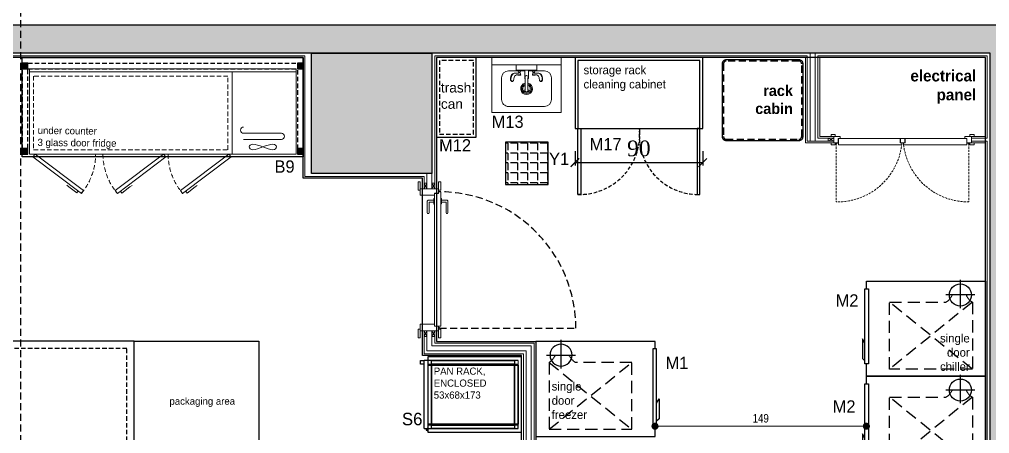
# Model space of a CAD drawing. Header units: millimetres. Extents: x 106699 to 122058, y 158555 to 162844.
# Drawn here: x 112902 to 113585, y 160387 to 160679 of the extents above; entities that cross this region are included whole.
import ezdxf
from ezdxf.enums import TextEntityAlignment as Align

# ---------------------------------------------------------------- set-up
doc = ezdxf.new("R2010")
doc.units = ezdxf.units.MM
for name, pattern in [('$0$4+1 daire_(K) TİP A - C BLOK$0$4+1 (K) 1$0$3+1 daire1$0$131121 243C_L00F00(plan)$0$HIDDEN2', [4.7625, 3.175, -1.5875]), ('1+1 TİP C$0$1+1 TİP C$0$A BLOK 2+1 TİP A$0$A BLOK 2+1 TİP A$0$A Blok TİP-6 (2+1)$0$HIDDEN', [9.525, 6.35, -3.175]), ('300_Z4_FCD_F03$0$GESTRICHELT', [0.75, 0.5, -0.25]), ('DASHED', [12.77794, 8.518627, -4.259313]), ('HIDDEN', [0.375, 0.25, -0.125])]:
    doc.linetypes.add(name, pattern=pattern)
for name, color, linetype in [('0-HSL-WLL', 253, 'Continuous'), ('300_Z4_FCD_F03$0$0-LNS-VL8', 252, 'Continuous'), ('300_Z4_STR_F03$0$2-SPS-RCN', 2, 'Continuous'), ('CIHAZ', 2, 'Continuous'), ('S2000-002 Çizgi', 7, 'Continuous')]:
    doc.layers.add(name, color=color, linetype=linetype)
for name, color, linetype, lineweight in [('300_Z4_STR_F03$0$AUDIT_D_220920114151-103', 251, 'Continuous', 5), ('MAK', 235, 'Continuous', 25), ('no3_ahsap kesit on', 40, 'Continuous', 20), ('no3_alçıpan kesit', 210, 'Continuous', 20), ('no3_duvar kaplama', 8, 'Continuous', 0), ('no3_kutu profil gorunus', 8, 'Continuous', 0), ('no3_kutuprofil kesit', 74, 'Continuous', 18), ('no3_mermer gorunus on', 31, 'Continuous', 15), ('Q-SPCQ', 91, 'Continuous', 9)]:
    doc.layers.add(name, color=color, linetype=linetype, lineweight=lineweight)
doc.layers.add('area', color=200, linetype='Continuous', plot=False)
doc.styles.add('BE', font='ARIALN.TTF')
doc.styles.add('ROMANSTW', font='georgia.ttf')
doc.styles.add('SKTÜRK', font='GOTHIC.TTF', dxfattribs={"height": 11})
doc.styles.get("Standard").update_dxf_attribs({"font": 'arial.ttf'})
doc.styles.add('TAKSİM', font='GOTHIC.TTF', dxfattribs={"height": 20})
doc.dimstyles.new('BE-50', dxfattribs={"dimscale": 100, "dimtxt": 0.06, "dimasz": 0.05, "dimexe": 0.025, "dimexo": 0, "dimgap": 0.025, "dimtad": 1, "dimdec": 1, "dimrnd": 0.5, "dimdsep": 46, "dimtxsty": 'BE', "dimblk": 'DOT', "dimcen": 0.5, "dimdle": 0.025, "dimse1": 1, "dimse2": 1, "dimclrd": 256, "dimclre": 256, "dimclrt": 256, "dimadec": 0, "dimazin": 2, "dimtm": 1e-09, "dimtfac": 1, "dimtdec": 1, "dimtix": 1, "dimtmove": 2, "dimatfit": 0, "dimldrblk": 'DOT', "dimfxl": 0.5, "dimfxlon": 1, "dimtolj": 1, "dimlwd": 9, "dimlwe": 0, "dimarcsym": 0})
doc.dimstyles.new('M1', dxfattribs={"dimtxt": 11, "dimasz": 6, "dimexe": 2, "dimexo": 16, "dimgap": 3, "dimtad": 1, "dimdec": 0, "dimzin": 12, "dimdsep": 46, "dimtxsty": 'ROMANSTW', "dimblk": 'ARCHTICK', "dimcen": 0.09, "dimclrd": 251, "dimclre": 251, "dimclrt": 1, "dimadec": 0, "dimazin": 0, "dimtfac": 1, "dimtdec": 0, "dimtix": 1, "dimtmove": 0, "dimatfit": 3, "dimldrblk": 'ARCHTICK', "dimfxl": 1, "dimtolj": 1, "dimtzin": 0, "dimarcsym": 0})

# ---------------------------------------------------------------- blocks, each defined once
blk = doc.blocks.new('COLUMN')
at = {"layer": '300_Z4_STR_F03$0$AUDIT_D_220920114151-103', "true_color": 0x303030}
h = blk.add_hatch(color=250, dxfattribs=at)
h.dxf.hatch_style = 1
h.paths.add_polyline_path([(104767.62, 177818.4), (104852.62, 177818.4), (104852.62, 177903.41), (104767.62, 177903.41)])
h.paths.add_polyline_path([(104052.62, 177903.41), (104052.62, 177818.41), (103967.62, 177818.41), (103967.62, 177903.41)])
edge = h.paths.add_edge_path()
edge.add_line((104052.62, 177498.41), (104052.62, 177438.41))
h.paths.add_polyline_path([(103967.62, 177498.41), (104052.62, 177498.41), (104052.62, 177438.41), (103967.62, 177438.41)])
h.paths.add_polyline_path([(104852.62, 177438.41), (104767.62, 177438.41), (104767.62, 177498.41), (104852.62, 177498.41)])
h.paths.add_polyline_path([(104852.62, 177018.41), (104767.62, 177018.41), (104767.62, 177103.41), (104852.62, 177103.41)])
h.paths.add_polyline_path([(103967.62, 176233.41), (103967.62, 176318.41), (104052.62, 176318.41), (104052.62, 176233.41)])
h.paths.add_polyline_path([(103967.62, 177103.41), (104052.62, 177103.41), (104052.62, 177018.41), (103967.62, 177018.41)])
at = {"layer": '300_Z4_STR_F03$0$2-SPS-RCN'}
blk.add_lwpolyline([(104852.62, 177018.41), (104767.62, 177018.41), (104767.62, 177103.41), (104852.62, 177103.41)], close=True, dxfattribs=at)
blk = doc.blocks.new('A$C61bdead6')
at = {"layer": '300_Z4_FCD_F03$0$0-LNS-VL8', "linetype": '300_Z4_FCD_F03$0$GESTRICHELT', "ltscale": 10}
blk.add_line((6.69, 96.21, -0.03), (6.69, 0, -0.03), dxfattribs=at)
blk.add_arc((6.69, 96.21, -0.03), 96.21, 270, 0.2989, dxfattribs=at)
at = {"layer": 'no3_ahsap kesit on'}
for p, q in [((7.1, 96.71, -0.03), (8.3, 96.71, -0.03)), ((8.3, 95.21, -0.03), (8.3, 99.71, -0.03)), ((101.7, 99.71, -0.03), (9.5, 99.71, -0.03)), ((101.7, 96.71, -0.03), (101.7, 99.71, -0.03)), ((102.9, 96.71, -0.03), (101.7, 96.71, -0.03)), ((102.9, 95.21, -0.03), (102.9, 96.71, -0.03)), ((8.3, 95.21, -0.03), (102.9, 95.21, -0.03))]:
    blk.add_line(p, q, dxfattribs=at)
at = {"layer": 'no3_ahsap kesit on', "elevation": -0.03}
for points in [[(0, 111.21), (0, 109.71), (6, 109.71), (6, 111.21), (0, 111.21)], [(110, 111.21), (110, 109.71), (104, 109.71), (104, 111.21), (110, 111.21)], [(0, 95.21), (0, 96.71), (6, 96.71), (6, 95.21), (0, 95.21)], [(110, 95.21), (110, 96.71), (104, 96.71), (104, 95.21), (110, 95.21)]]:
    blk.add_lwpolyline(points, dxfattribs=at)
for points in [[(5, 96.71), (5, 109.71), (9.5, 109.71), (9.5, 99.71), (8.1, 99.71), (8.1, 96.71)], [(105, 96.71), (105, 109.71), (100.5, 109.71), (100.5, 99.71), (101.9, 99.71), (101.9, 96.71)]]:
    blk.add_lwpolyline(points, close=True, dxfattribs=at)
for points in [[(96.9, 100.21), (96.9, 104.11, 0.414214), (96.3, 104.71), (88.15, 104.71, 1), (88.15, 103.51), (95.45, 103.51, -0.414214), (95.7, 103.26), (95.7, 100.21)], [(94.3, 99.71), (94.3, 99.96, -0.414214), (94.55, 100.21), (98.05, 100.21, -0.414214), (98.3, 99.96), (98.3, 99.71)], [(96.9, 94.71), (96.9, 90.81, -0.414214), (96.3, 90.21), (88.15, 90.21, -1), (88.15, 91.41), (95.45, 91.41, 0.414214), (95.7, 91.66), (95.7, 94.71)], [(98.3, 95.21), (98.3, 94.96, -0.414214), (98.05, 94.71), (94.55, 94.71, -0.414214), (94.3, 94.96), (94.3, 95.21)]]:
    blk.add_lwpolyline(points, format="xyb", dxfattribs=at)
at = {"layer": 'no3_ahsap kesit on'}
blk.add_circle((6.69, 96.21, -0.03), 0.5, dxfattribs=at)
blk = doc.blocks.new('513151')
at = {"layer": 'Q-SPCQ'}
for p, q in [((19481.18, -6144.67), (19486.26, -6144.67)), ((19481.18, -6193.57), (19481.18, -6144.67)), ((19519.91, -6144.67), (19486.26, -6144.67)), ((19486.26, -6144.67), (19486.26, -6144.79)), ((19486.26, -6144.79), (19486.26, -6193.44)), ((19519.91, -6193.57), (19519.91, -6144.67)), ((19510.71, -6151.5), (19495.47, -6151.5)), ((19490.55, -6163.02), (19490.55, -6156.42)), ((19492.09, -6160.79), (19492.09, -6161.14)), ((19492.12, -6161.12), (19492.12, -6161.48)), ((19496.24, -6158.12), (19496.24, -6157.77)), ((19497.94, -6159.13), (19497.94, -6158.77)), ((19515.63, -6156.42), (19515.63, -6181.81)), ((19490.07, -6161.81), (19486.26, -6161.81)), ((19490.07, -6161.81), (19490.07, -6162.45)), ((19490.07, -6162.45), (19490.07, -6175.78)), ((19490.07, -6162.76), (19490.39, -6162.76)), ((19490.39, -6164.03), (19490.07, -6164.03)), ((19490.07, -6165.3), (19490.39, -6165.3)), ((19494.42, -6167.85), (19490.07, -6167.85)), ((19490.39, -6162.76), (19490.39, -6164.03)), ((19491.34, -6163.4), (19490.39, -6162.94)), ((19490.39, -6164.03), (19490.39, -6165.3)), ((19490.39, -6165.13), (19491.34, -6164.67)), ((19490.55, -6167.85), (19490.55, -6165.05)), ((19491.34, -6163.4), (19491.34, -6164.67)), ((19491.89, -6163.76), (19491.34, -6163.76)), ((19491.34, -6164.31), (19491.89, -6164.31)), ((19492.12, -6163.35), (19491.89, -6163.4)), ((19491.89, -6164.67), (19491.89, -6163.4)), ((19491.89, -6164.67), (19493.48, -6164.99)), ((19492.12, -6161.48), (19492.12, -6163.28)), ((19492.12, -6163.28), (19492.12, -6163.69)), ((19492.12, -6163.69), (19492.12, -6163.81)), ((19493.39, -6163.28), (19493.39, -6161.93)), ((19493.54, -6163.08), (19493.39, -6163.08)), ((19493.48, -6163.08), (19493.39, -6163.1)), ((19493.39, -6163.59), (19493.39, -6163.28)), ((19493.39, -6164.99), (19493.39, -6163.56)), ((19493.39, -6164.96), (19493.39, -6164.99)), ((19493.39, -6164.99), (19493.54, -6164.99)), ((19493.54, -6163.12), (19493.54, -6163.08)), ((19493.54, -6163.08), (19493.54, -6164.99)), ((19493.54, -6164.99), (19493.54, -6164.96)), ((19494.42, -6167.85), (19493.68, -6169.12)), ((19495.88, -6167.85), (19494.42, -6167.85)), ((19496.07, -6168.17), (19495.88, -6167.85)), ((19490.07, -6170.39), (19494.42, -6170.39)), ((19490.07, -6172.92), (19490.39, -6172.92)), ((19490.39, -6174.19), (19490.07, -6174.19)), ((19490.39, -6172.92), (19490.39, -6174.19)), ((19491.34, -6173.56), (19490.39, -6173.1)), ((19490.39, -6174.19), (19490.39, -6175.46)), ((19490.39, -6175.29), (19491.34, -6174.83)), ((19490.55, -6173.18), (19490.55, -6170.39)), ((19491.34, -6173.56), (19491.34, -6174.83)), ((19491.89, -6173.92), (19491.34, -6173.92)), ((19491.34, -6174.47), (19491.89, -6174.47)), ((19493.48, -6173.25), (19491.89, -6173.56)), ((19491.89, -6174.83), (19491.89, -6173.56)), ((19491.89, -6174.83), (19492.12, -6174.88)), ((19492.12, -6174.47), (19492.12, -6174.96)), ((19492.12, -6174.96), (19492.12, -6176.75)), ((19493.54, -6173.24), (19493.39, -6173.24)), ((19493.39, -6173.24), (19493.39, -6173.28)), ((19493.39, -6174.67), (19493.39, -6173.24)), ((19493.39, -6174.96), (19493.39, -6174.64)), ((19493.39, -6176.3), (19493.39, -6174.96)), ((19493.54, -6173.24), (19493.54, -6175.15)), ((19493.54, -6173.28), (19493.54, -6173.24)), ((19493.68, -6169.12), (19494.42, -6170.39)), ((19494.42, -6170.39), (19495.88, -6170.39)), ((19495.88, -6170.39), (19496.07, -6170.06)), ((19486.26, -6176.42), (19490.07, -6176.42)), ((19490.07, -6175.46), (19490.39, -6175.46)), ((19490.07, -6175.78), (19490.07, -6176.42)), ((19490.55, -6181.81), (19490.55, -6175.21)), ((19492.09, -6177.09), (19492.09, -6177.45)), ((19492.12, -6176.75), (19492.12, -6177.11)), ((19493.39, -6175.13), (19493.48, -6175.15)), ((19493.39, -6175.15), (19493.54, -6175.15)), ((19493.54, -6175.15), (19493.54, -6175.12)), ((19496.24, -6180.47), (19496.24, -6180.11)), ((19497.94, -6179.46), (19497.94, -6179.1)), ((19510.71, -6186.74), (19495.47, -6186.74)), ((19486.26, -6193.57), (19481.18, -6193.57)), ((19486.26, -6193.44), (19486.26, -6193.57)), ((19486.26, -6193.57), (19519.91, -6193.57))]:
    blk.add_line(p, q, dxfattribs=at)
at = {"layer": 'Q-SPCQ', "flags": 128}
for points in [[(19496.24, -6157.77), (19496.65, -6157.79), (19497.03, -6157.88), (19497.37, -6158.02), (19497.64, -6158.2), (19497.83, -6158.41), (19497.93, -6158.65), (19497.93, -6158.89)], [(19496.24, -6160.13), (19496.65, -6160.1), (19497.03, -6160.02), (19497.37, -6159.88), (19497.64, -6159.7), (19497.83, -6159.49), (19497.93, -6159.25), (19497.93, -6159.01), (19497.83, -6158.77), (19497.64, -6158.56), (19497.37, -6158.38), (19497.03, -6158.24), (19496.65, -6158.15), (19496.24, -6158.12)], [(19504.04, -6168.16), (19504.04, -6168.16), (19504.02, -6168.16), (19504.01, -6168.16), (19503.98, -6168.16), (19503.95, -6168.16), (19503.91, -6168.16), (19503.87, -6168.16), (19503.81, -6168.16), (19503.75, -6168.16), (19503.69, -6168.16), (19503.62, -6168.16), (19503.54, -6168.16), (19503.45, -6168.16), (19503.36, -6168.16), (19503.26, -6168.16), (19503.16, -6168.16), (19503.05, -6168.16), (19502.94, -6168.16), (19502.82, -6168.16), (19502.69, -6168.16), (19502.56, -6168.16), (19502.43, -6168.16), (19502.29, -6168.16), (19502.14, -6168.16), (19502, -6168.16), (19501.84, -6168.16), (19501.69, -6168.16), (19501.53, -6168.16), (19501.37, -6168.16), (19501.2, -6168.16), (19501.04, -6168.16), (19500.87, -6168.16), (19500.7, -6168.16), (19500.52, -6168.16), (19500.35, -6168.16), (19500.17, -6168.16), (19500, -6168.16), (19499.82, -6168.16), (19499.64, -6168.16), (19499.46, -6168.16), (19499.29, -6168.16), (19499.11, -6168.16), (19498.93, -6168.16), (19498.76, -6168.16), (19498.58, -6168.16), (19498.41, -6168.16), (19498.24, -6168.16), (19498.07, -6168.16), (19497.91, -6168.16), (19497.74, -6168.16), (19497.58, -6168.16), (19497.43, -6168.16), (19497.27, -6168.16), (19497.12, -6168.16), (19496.98, -6168.16), (19496.84, -6168.16), (19496.7, -6168.16), (19496.57, -6168.16), (19496.44, -6168.16), (19496.32, -6168.16), (19496.2, -6168.16), (19496.09, -6168.16), (19495.98, -6168.16), (19495.88, -6168.16), (19495.79, -6168.16), (19495.7, -6168.16), (19495.62, -6168.16), (19495.54, -6168.16), (19495.47, -6168.16), (19495.41, -6168.16), (19495.35, -6168.16), (19495.3, -6168.16), (19495.26, -6168.16), (19495.22, -6168.16), (19495.19, -6168.16), (19495.17, -6168.16), (19495.16, -6168.16), (19495.15, -6168.16), (19495.15, -6168.16)], [(19495.15, -6170.07), (19495.15, -6170.07), (19495.16, -6170.07), (19495.18, -6170.07), (19495.21, -6170.07), (19495.24, -6170.07), (19495.28, -6170.07), (19495.32, -6170.07), (19495.38, -6170.07), (19495.43, -6170.07), (19495.5, -6170.07), (19495.57, -6170.07), (19495.65, -6170.07), (19495.74, -6170.07), (19495.83, -6170.07), (19495.93, -6170.07), (19496.03, -6170.07), (19496.14, -6170.07), (19496.25, -6170.07), (19496.37, -6170.07), (19496.5, -6170.07), (19496.63, -6170.07), (19496.76, -6170.07), (19496.9, -6170.07), (19497.05, -6170.07), (19497.19, -6170.07), (19497.34, -6170.07), (19497.5, -6170.07), (19497.66, -6170.07), (19497.82, -6170.07), (19497.98, -6170.07), (19498.15, -6170.07), (19498.32, -6170.07), (19498.49, -6170.07), (19498.66, -6170.07), (19498.84, -6170.07), (19499.01, -6170.07), (19499.19, -6170.07), (19499.37, -6170.07), (19499.55, -6170.07), (19499.72, -6170.07), (19499.9, -6170.07), (19500.08, -6170.07), (19500.26, -6170.07), (19500.43, -6170.07), (19500.6, -6170.07), (19500.78, -6170.07), (19500.95, -6170.07), (19501.12, -6170.07), (19501.28, -6170.07), (19501.44, -6170.07), (19501.6, -6170.07), (19501.76, -6170.07), (19501.91, -6170.07), (19502.06, -6170.07), (19502.21, -6170.07), (19502.35, -6170.07), (19502.49, -6170.07), (19502.62, -6170.07), (19502.75, -6170.07), (19502.87, -6170.07), (19502.99, -6170.07), (19503.1, -6170.07), (19503.21, -6170.07), (19503.31, -6170.07), (19503.4, -6170.07), (19503.49, -6170.07), (19503.57, -6170.07), (19503.65, -6170.07), (19503.72, -6170.07), (19503.78, -6170.07), (19503.84, -6170.07), (19503.89, -6170.07), (19503.93, -6170.07), (19503.97, -6170.07), (19503.99, -6170.07), (19504.02, -6170.07), (19504.03, -6170.07), (19504.04, -6170.07), (19504.04, -6170.07)], [(19496.24, -6180.11), (19496.65, -6180.08), (19497.03, -6179.99), (19497.37, -6179.86), (19497.64, -6179.67), (19497.83, -6179.46), (19497.93, -6179.22), (19497.93, -6178.98), (19497.83, -6178.75), (19497.64, -6178.53), (19497.37, -6178.35), (19497.03, -6178.21), (19496.65, -6178.13), (19496.24, -6178.1)], [(19497.93, -6179.34), (19497.93, -6179.58), (19497.83, -6179.82), (19497.64, -6180.03), (19497.37, -6180.21), (19497.03, -6180.35), (19496.65, -6180.44), (19496.24, -6180.47)]]:
    blk.add_lwpolyline(points, dxfattribs=at)
at = {"layer": 'Q-SPCQ'}
for centre, radius, start, end in [((19495.47, -6156.42), 4.92, 90, 180), ((19510.71, -6156.42), 4.92, 0, 90), ((19503.09, -6169.12), 4.13, 0, 166.17543), ((19503.09, -6169.12), 3.42, 0, 163.32665), ((19503.09, -6169.12), 2.7, 0, 158.39491), ((19504.04, -6169.12), 1.27, 90, 134.22643), ((19504.04, -6169.12), 1.27, 270, 90), ((19503.09, -6169.12), 4.13, 193.82673, 0), ((19503.09, -6169.12), 3.42, 196.67519, 0), ((19503.09, -6169.12), 2.7, 201.04005, 0), ((19504.04, -6169.12), 1.27, 228.39222, 270), ((19495.47, -6181.81), 4.92, 180, 270), ((19510.71, -6181.81), 4.92, 270, 0)]:
    blk.add_arc(centre, radius, start, end, dxfattribs=at)
for centre, major_axis, start_param, end_param in [((19496.36, -6160.79), (-4.27, 0), 4.740468, 6.394733), ((19496.36, -6161.14), (-4.27, 0), 4.740468, 6.394733), ((19496.24, -6162.17), (-2.88, 0), 4.712389, 6.16588), ((19496.36, -6177.09), (-4.27, 0), 6.171638, 7.825903), ((19496.36, -6177.45), (-4.27, 0), 6.171638, 7.825903), ((19496.24, -6176.06), (-2.88, 0), 0.117305, 1.570796)]:
    blk.add_ellipse(centre, major_axis=major_axis, ratio=0.707107, start_param=start_param, end_param=end_param, dxfattribs=at)
blk = doc.blocks.new('_Dot')
at = {"color": 0, "linetype": 'ByBlock', "lineweight": -2}
blk.add_line((-0.5, 0), (-1, 0), dxfattribs=at)
at = {"color": 0, "linetype": 'ByBlock', "const_width": 0.5}
blk.add_lwpolyline([(-0.25, 0, 1), (0.25, 0, 1)], format="xyb", close=True, dxfattribs=at)
blk = doc.blocks.new('*D42')
at = {"layer": 'Defpoints', "color": 0, "transparency": 16777216}
for p in [(113498.55, 160391.75), (113349.57, 160384.58), (113498.55, 160374.98)]:
    blk.add_point(p, dxfattribs=at)
at = {"layer": 'S2000-002 Çizgi', "color": 134, "lineweight": 9, "true_color": 0x00a5a5, "transparency": 16777216}
blk.add_line((113354.57, 160391.75), (113493.55, 160391.75), dxfattribs=at)
at = {"layer": 'S2000-002 Çizgi', "color": 134, "lineweight": 9, "true_color": 0x00a5a5, "transparency": 16777216, "xscale": 5, "yscale": 5, "zscale": 5, "rotation": 180}
blk.add_blockref('_Dot', (113349.57, 160391.75), dxfattribs=at)
at = {"layer": 'S2000-002 Çizgi', "color": 134, "lineweight": 9, "true_color": 0x00a5a5, "transparency": 16777216, "xscale": 5, "yscale": 5, "zscale": 5}
blk.add_blockref('_Dot', (113498.55, 160391.75), dxfattribs=at)
at = {"layer": 'S2000-002 Çizgi', "color": 134, "true_color": 0x00a5a5, "transparency": 16777216, "insert": (113424.06, 160397.32), "char_height": 6, "attachment_point": 5, "style": 'BE'}
blk.add_mtext('\\A1;149', dxfattribs=at)
blk = doc.blocks.new('elekpano')
at = {"layer": 'no3_ahsap kesit on'}
for p, q in [((2289.38, 405.16, 0.02), (2290.58, 405.16, 0.02)), ((2290.58, 406.66, 0.02), (2335.18, 406.67, 0.02)), ((2290.58, 406.66, 0.02), (2290.58, 402.16, 0.02)), ((2335.18, 405.16, 0.02), (2333.98, 405.16, 0.02)), ((2333.98, 405.16, 0.02), (2333.98, 402.16, 0.02)), ((2335.18, 406.67, 0.02), (2335.18, 405.16, 0.02)), ((2336.29, 406.67, 0.02), (2336.28, 405.16, 0.02)), ((2336.28, 405.16, 0.02), (2337.48, 405.16, 0.02)), ((2380.88, 406.66, 0.02), (2336.29, 406.67, 0.02)), ((2337.48, 405.16, 0.02), (2337.48, 402.16, 0.02)), ((2380.88, 406.66, 0.02), (2380.88, 402.16, 0.02)), ((2382.08, 405.16, 0.02), (2380.88, 405.16, 0.02)), ((2333.98, 402.16, 0.02), (2291.78, 402.16, 0.02)), ((2337.48, 402.16, 0.02), (2379.68, 402.16, 0.02))]:
    blk.add_line(p, q, dxfattribs=at)
at = {"layer": 'no3_ahsap kesit on', "elevation": 0.02}
for points in [[(2285.28, 406.66), (2285.28, 405.16), (2288.28, 405.16), (2288.28, 406.66), (2285.28, 406.66)], [(2386.18, 406.66), (2386.18, 405.16), (2383.18, 405.16), (2383.18, 406.66), (2386.18, 406.66)], [(2285.28, 399.26), (2285.28, 400.76), (2288.28, 400.76), (2288.28, 399.26), (2285.28, 399.26)], [(2386.18, 399.26), (2386.18, 400.76), (2383.18, 400.76), (2383.18, 399.26), (2386.18, 399.26)]]:
    blk.add_lwpolyline(points, dxfattribs=at)
for points in [[(2287.28, 405.16), (2287.28, 400.76), (2291.78, 400.76), (2291.78, 402.16), (2290.38, 402.16), (2290.38, 405.16)], [(2337.28, 405.16), (2337.28, 402.16), (2334.18, 402.16), (2334.18, 402.16), (2334.18, 402.16), (2334.18, 405.16)], [(2384.18, 405.16), (2384.18, 400.76), (2379.68, 400.76), (2379.68, 402.16), (2381.08, 402.16), (2381.08, 405.16)]]:
    blk.add_lwpolyline(points, close=True, dxfattribs=at)
at = {"layer": 'no3_ahsap kesit on'}
for centre in [(2288.97, 405.67, 0.02), (2382.49, 405.67, 0.02)]:
    blk.add_circle(centre, 0.5, dxfattribs=at)
at = {"layer": 'no3_duvar kaplama', "linetype": 'HIDDEN', "ltscale": 6}
for p, q in [((2288.97, 405.67, 0.02), (2288.99, 446.87, 0.02)), ((2382.49, 405.67, 0.02), (2382.47, 446.87, 0.02))]:
    blk.add_line(p, q, dxfattribs=at)
for centre, radius, start, end in [((2289.73, 401.22, 0.02), 45.66, 5.56638, 90.92775), ((2381.97, 400.95, 0.02), 45.93, 89.37436, 174.13152)]:
    blk.add_arc(centre, radius, start, end, dxfattribs=at)
blk = doc.blocks.new('A$C81f1ee1d')
at = {"layer": 'CIHAZ', "color": 1}
for p, q in [((10.75, 79.33), (10.75, 58.78)), ((20.11, 69.06), (0, 69.06))]:
    blk.add_line(p, q, dxfattribs=at)
at = {"layer": 'CIHAZ', "color": 5, "linetype": 'DASHED'}
for p, q in [((63.03, 77.52), (15.83, 19.15)), ((15.83, 77.52), (63.03, 19.15))]:
    blk.add_line(p, q, dxfattribs=at)
at = {"layer": 'CIHAZ', "color": 5}
for points in [[(59.22, 1.82), (6.38, 1.82), (6.38, 4.32), (59.22, 4.32)], [(57.22, 1.82), (44.61, 1.82), (41.61, 0), (55.61, 0)]]:
    blk.add_lwpolyline(points, close=True, dxfattribs=at)
at = {"layer": 'CIHAZ', "color": 1}
blk.add_circle((10.75, 69.06), 7.76, dxfattribs=at)
at = {"layer": 'S2000-002 Çizgi', "linetype": 'DASHED'}
for p, q in [((15.83, 77.52), (63.03, 77.52)), ((63.03, 77.52), (63.03, 19.15)), ((15.83, 19.15), (15.83, 58.92)), ((63.03, 19.15), (15.83, 19.15))]:
    blk.add_line(p, q, dxfattribs=at)
at = {"layer": 'S2000-002 Çizgi'}
blk.add_lwpolyline([(6.38, 2.81), (1.02, 2.81), (1.02, 86.81), (68.02, 86.81), (68.02, 2.81), (59.22, 2.81)], dxfattribs=at)
at = {"layer": 'S2000-002 Çizgi', "linetype": 'DASHED'}
for centre, radius, start, end in [((7.62, 82.09), 9.4, 291.20794, 330.95663), ((7.01, 53.89), 10.16, 29.6907, 66.77515)]:
    blk.add_arc(centre, radius, start, end, dxfattribs=at)
blk = doc.blocks.new('A$C14a1ed1b')
at = {"color": 4}
blk.add_lwpolyline([(34.69, 80.05), (34.69, 0), (184.69, 0), (184.69, 80.05), (34.69, 80.05)], dxfattribs=at)
at = {"color": 4, "linetype": '$0$4+1 daire_(K) TİP A - C BLOK$0$4+1 (K) 1$0$3+1 daire1$0$131121 243C_L00F00(plan)$0$HIDDEN2'}
blk.add_lwpolyline([(39.69, 75.05), (39.69, 5), (179.69, 5), (179.69, 75.05)], close=True, dxfattribs=at)
at = {"insert": (24.03, 89.73), "char_height": 8.82, "width": 48.0583, "attachment_point": 5, "style": 'SKTÜRK'}
blk.add_mtext('^IS1', dxfattribs=at)
at = {"color": 4, "insert": (43.51, 22.46, 0), "char_height": 5.0545, "width": 76.8983, "attachment_point": 1}
blk.add_mtext('{\\fManrope Light|b0|i0|c162|p2;PASTRY CASE^J\\fManrope Light|b0|i0|c0|p2;+4 C°}', dxfattribs=at)
blk = doc.blocks.new('A$C004585a8')
at = {"color": 163, "true_color": 0x407dbf}
for p, q in [((0, 60), (0, 0)), ((188, 60), (0, 60)), ((188, 0), (188, 60)), ((0, 2), (188, 2)), ((0, 0), (188, 0))]:
    blk.add_line(p, q, dxfattribs=at)
for points in [[(79.96, 87.82), (45.85, 62.05), (47.4, 60), (81.51, 85.77)], [(125.94, 87.82), (91.83, 62.05), (93.38, 60), (127.49, 85.77)], [(151.31, 87.67), (185.54, 62.05), (184, 60), (149.77, 85.61)], [(16.44, 56.97), (17.9, 56.8), (19.6, 56.35), (21.46, 55.71), (23.41, 54.97), (25.36, 54.24), (27.22, 53.6), (28.93, 53.14), (30.38, 52.97), (31.53, 53.14), (32.34, 53.6), (32.83, 54.24), (33, 54.97), (32.83, 55.71), (32.34, 56.35), (31.53, 56.8), (30.38, 56.97), (28.93, 56.8), (27.22, 56.35), (25.36, 55.71), (23.41, 54.97), (21.46, 54.24), (19.6, 53.6), (17.9, 53.14), (16.44, 52.97), (15.3, 53.14), (14.48, 53.6), (13.99, 54.24), (13.83, 54.97), (13.99, 55.71), (14.48, 56.35), (15.3, 56.8)]]:
    blk.add_lwpolyline(points, close=True, dxfattribs=at)
for points in [[(77.72, 86.12), (76.72, 87.44), (71.09, 83.18), (69.64, 82.09)], [(123.7, 86.12), (122.7, 87.44), (117.07, 83.18), (115.62, 82.09)], [(153.56, 85.98), (154.55, 87.3), (160.21, 83.07), (161.65, 81.99)], [(45, 2), (45, 60)]]:
    blk.add_lwpolyline(points, dxfattribs=at)
at = {"color": 163, "linetype": '1+1 TİP C$0$1+1 TİP C$0$A BLOK 2+1 TİP A$0$A BLOK 2+1 TİP A$0$A Blok TİP-6 (2+1)$0$HIDDEN', "ltscale": 0.5, "true_color": 0x407dbf}
blk.add_lwpolyline([(48, 5), (185, 5), (185, 57), (48, 57)], close=True, dxfattribs=at)
at = {"color": 163, "true_color": 0x407dbf}
for points in [[(37, 49.66), (10.33, 49.66, 1), (10.33, 45.32)], [(10.33, 45.32), (37, 45.32, -1), (37, 40.97)]]:
    blk.add_lwpolyline(points, format="xyb", dxfattribs=at)
at = {"color": 163, "linetype": '1+1 TİP C$0$1+1 TİP C$0$A BLOK 2+1 TİP A$0$A BLOK 2+1 TİP A$0$A Blok TİP-6 (2+1)$0$HIDDEN', "ltscale": 0.5, "true_color": 0x407dbf}
for centre, start, end in [((47.4, 60), 0, 40.50921), ((93.38, 60), 0, 40.50921), ((184, 60), 139.75503, 180)]:
    blk.add_arc(centre, 42.75, start, end, dxfattribs=at)
blk = doc.blocks.new('_ArchTick')
at = {"color": 0, "linetype": 'ByBlock', "const_width": 0.15}
blk.add_lwpolyline([(-0.5, -0.5), (0.5, 0.5)], dxfattribs=at)
blk = doc.blocks.new('*D497')
at = {"layer": 'Defpoints', "color": 0, "transparency": 16777216}
for p in [(113293.18, 160601.58), (113383.18, 160601.58), (113383.18, 160577.61)]:
    blk.add_point(p, dxfattribs=at)
at = {"layer": 'S2000-002 Çizgi', "color": 251, "lineweight": -2, "transparency": 16777216}
for p, q in [((113293.18, 160585.58), (113293.18, 160575.61)), ((113383.18, 160585.58), (113383.18, 160575.61)), ((113293.18, 160577.61), (113383.18, 160577.61))]:
    blk.add_line(p, q, dxfattribs=at)
at = {"layer": 'S2000-002 Çizgi', "color": 251, "lineweight": -2, "transparency": 16777216, "xscale": 6, "yscale": 6, "zscale": 6, "rotation": 180}
blk.add_blockref('_ArchTick', (113293.18, 160577.61), dxfattribs=at)
at = {"layer": 'S2000-002 Çizgi', "color": 251, "lineweight": -2, "transparency": 16777216, "xscale": 6, "yscale": 6, "zscale": 6}
blk.add_blockref('_ArchTick', (113383.18, 160577.61), dxfattribs=at)
at = {"layer": 'S2000-002 Çizgi', "color": 1, "true_color": 0xff0000, "transparency": 16777216, "insert": (113338.18, 160587.52), "char_height": 11, "attachment_point": 5, "style": 'ROMANSTW'}
blk.add_mtext('\\A1;90', dxfattribs=at)

msp = doc.modelspace()

# ---------------------------------------------------------------- hatches: boundary and pattern name
h = msp.add_hatch(color=4)
h.dxf.hatch_style = 1
h.paths.add_polyline_path([(112907.57, 160643.58), (112903.57, 160643.58), (112903.57, 160647.58), (112907.57, 160647.58)])
h = msp.add_hatch(color=4)
h.dxf.hatch_style = 1
h.paths.add_polyline_path([(113101.57, 160643.58), (113097.57, 160643.58), (113097.57, 160647.58), (113101.57, 160647.58)])
h = msp.add_hatch(color=4)
h.dxf.hatch_style = 1
h.paths.add_polyline_path([(112907.57, 160583.58), (112903.57, 160583.58), (112903.57, 160587.58), (112907.57, 160587.58)])
h = msp.add_hatch(color=4)
h.dxf.hatch_style = 1
h.paths.add_polyline_path([(113101.57, 160583.58), (113097.57, 160583.58), (113097.57, 160587.58), (113101.57, 160587.58)])
at = {"layer": '0-HSL-WLL', "true_color": 0x7a7a7a}
h = msp.add_hatch(color=8, dxfattribs=at)
h.dxf.hatch_style = 1
h.paths.add_polyline_path([(112332.37, 160910.9), (112307.37, 160910.9), (112307.37, 160654.78), (112332.36, 160654.78), (112332.36, 160674.78), (112332.36, 160674.78), (112332.36, 160654.78), (113585.75, 160654.78), (113585.75, 160127.9), (113949.1, 160127.9), (113949.1, 160147.9), (113605.75, 160147.9), (113605.75, 160674.78), (112332.36, 160674.78), (112332.36, 160654.82), (112332.36, 160654.78), (112332.36, 160674.78)])
h.paths.add_polyline_path([(112332.37, 160569.78), (112307.37, 160569.78), (112307.37, 160351.53), (112307.37, 160281.65), (112332.37, 160281.65)], flags=17)
h.paths.add_polyline_path([(113892.37, 159769.78), (113892.37, 159789.78), (113192.37, 159789.78), (113192.37, 159769.78)])
h.paths.add_polyline_path([(112772.37, 159789.78), (112772.37, 159769.78), (113107.37, 159769.78), (113107.37, 159789.78)])
h.paths.add_polyline_path([(112712.37, 159769.78), (112712.37, 159789.78), (112392.37, 159789.78), (112392.37, 159769.78)])
at = {"layer": 'S2000-002 Çizgi', "true_color": 0x7a7a7a}
h = msp.add_hatch(dxfattribs=at)
h.set_pattern_fill('ANGLE', color=8, angle=180)
h.set_pattern_definition([(180, (112079.2525, 159361.958), (1e-14, -6.985), [5.08, -1.905]), (270, (112079.2525, 159361.958), (6.985, 1e-14), [5.08, -1.905])])
h.paths.add_polyline_path([(113244.25, 160562.02), (113274.25, 160562.05), (113274.22, 160592.05), (113244.22, 160592.02)])

# ---------------------------------------------------------------- linework, layer by layer
at = {"color": 4, "linetype": '$0$4+1 daire_(K) TİP A - C BLOK$0$4+1 (K) 1$0$3+1 daire1$0$131121 243C_L00F00(plan)$0$HIDDEN2'}
for p, q in [((112907.57, 160647.58), (113097.57, 160647.58)), ((112907.57, 160643.58), (113097.57, 160643.58))]:
    msp.add_line(p, q, dxfattribs=at)
at = {"color": 4}
for p, q in [((113184.28, 160438.07), (113186.97, 160438.07)), ((113184.28, 160435.53), (113184.28, 160438.07)), ((113186.97, 160435.53), (113184.28, 160435.53)), ((113186.97, 160390.04), (113186.97, 160438.07)), ((113189.51, 160438.07), (113186.97, 160438.07)), ((113189.51, 160440.61), (113189.51, 160438.07)), ((113255.57, 160440.61), (113189.51, 160440.61)), ((113192.05, 160438.07), (113189.51, 160438.07)), ((113189.51, 160438.07), (113189.51, 160435.53)), ((113189.51, 160435.53), (113189.51, 160434.89)), ((113189.51, 160435.53), (113192.05, 160435.53)), ((113250.49, 160438.07), (113192.05, 160438.07)), ((113192.05, 160438.07), (113250.49, 160438.07)), ((113192.05, 160435.53), (113192.05, 160438.07)), ((113250.49, 160435.53), (113192.05, 160435.53)), ((113253.03, 160438.07), (113250.49, 160438.07)), ((113250.49, 160438.07), (113250.49, 160435.53)), ((113250.49, 160435.53), (113253.03, 160435.53)), ((113255.57, 160387.5), (113255.57, 160440.61)), ((113189.51, 160434.89), (113253.03, 160434.89)), ((113189.51, 160434.89), (113189.51, 160393.21)), ((113192.05, 160434.89), (113192.05, 160393.21)), ((113192.05, 160393.21), (113192.05, 160434.89)), ((113250.49, 160393.21), (113250.49, 160434.89)), ((113250.49, 160434.89), (113250.49, 160393.21)), ((113253.03, 160434.89), (113253.03, 160393.21)), ((113253.03, 160393.21), (113253.03, 160434.89)), ((113186.97, 160390.04), (113189.51, 160390.04)), ((113253.03, 160393.21), (113189.51, 160393.21)), ((113189.51, 160393.21), (113189.51, 160392.58)), ((113192.05, 160392.58), (113189.51, 160392.58)), ((113189.51, 160392.58), (113189.51, 160390.04)), ((113189.51, 160390.04), (113189.51, 160387.5)), ((113189.51, 160390.04), (113192.05, 160390.04)), ((113189.51, 160387.5), (113255.57, 160387.5)), ((113192.05, 160392.58), (113250.49, 160392.58)), ((113192.05, 160390.04), (113192.05, 160392.58)), ((113192.05, 160390.04), (113250.49, 160390.04)), ((113250.49, 160390.04), (113192.05, 160390.04)), ((113253.03, 160392.58), (113250.49, 160392.58)), ((113250.49, 160392.58), (113250.49, 160390.04)), ((113250.49, 160390.04), (113253.03, 160390.04)), ((113253.03, 160390.04), (113253.03, 160392.58))]:
    msp.add_line(p, q, dxfattribs=at)
for points in [[(112907.57, 160581.58), (112903.57, 160581.58), (112903.57, 160651.58), (112907.57, 160651.58)], [(112907.57, 160651.58), (113101.57, 160651.58), (113101.57, 160581.58), (112907.57, 160581.58)], [(113223.57, 160595.58), (113223.57, 160651.58), (113195.57, 160651.58), (113195.57, 160595.58), (113223.57, 160595.58)], [(113293.18, 160651.58), (113293.18, 160601.58), (113383.18, 160601.58), (113383.18, 160651.58), (113293.18, 160651.58)]]:
    msp.add_lwpolyline(points, dxfattribs=at)
at = {"color": 4, "linetype": '$0$4+1 daire_(K) TİP A - C BLOK$0$4+1 (K) 1$0$3+1 daire1$0$131121 243C_L00F00(plan)$0$HIDDEN2'}
for points in [[(112907.57, 160647.58), (112903.57, 160647.58), (112903.57, 160587.58), (112907.57, 160587.58)], [(113101.57, 160647.58), (113097.57, 160647.58), (113097.57, 160587.58), (113101.57, 160587.58)], [(113221.57, 160597.58), (113221.57, 160649.58), (113197.57, 160649.58), (113197.57, 160597.58)]]:
    msp.add_lwpolyline(points, close=True, dxfattribs=at)
at = {"color": 4}
for points in [[(112907.57, 160647.58), (112903.57, 160647.58), (112903.57, 160643.58), (112907.57, 160643.58)], [(113101.57, 160647.58), (113097.57, 160647.58), (113097.57, 160643.58), (113101.57, 160643.58)], [(113295.18, 160649.58), (113295.18, 160601.58), (113381.18, 160601.58), (113381.18, 160649.58)], [(112907.57, 160587.58), (112903.57, 160587.58), (112903.57, 160583.58), (112907.57, 160583.58)], [(113101.57, 160587.58), (113097.57, 160587.58), (113097.57, 160583.58), (113101.57, 160583.58)], [(113070.37, 160363.58), (112990.37, 160363.58), (112990.37, 160371.6), (112982.37, 160371.6), (112982.37, 160451.6), (113070.37, 160451.6)]]:
    msp.add_lwpolyline(points, close=True, dxfattribs=at)
for start, end in [(0, 180), (150, 180), (150, 180), (180, 0), (195, 225), (195, 225), (90, 135), (75, 135), (75, 90), (270, 0), (270, 0), (15, 45), (15, 45)]:
    msp.add_arc((113188.88, 160389.4), 0.635, start, end, dxfattribs=at)
at = {"layer": '300_Z4_STR_F03$0$2-SPS-RCN'}
msp.add_lwpolyline([(112332.36, 160654.78), (112332.36, 160674.78), (113605.75, 160674.78), (113605.75, 160147.9), (113949.1, 160147.9), (113949.1, 160127.9), (113585.75, 160127.9), (113585.75, 160654.78), (112332.36, 160654.78)], dxfattribs=at)
at = {"layer": '300_Z4_STR_F03$0$AUDIT_D_220920114151-103', "color": 214, "linetype": 'HIDDEN', "lineweight": 30, "ltscale": 20, "true_color": 0xae1ea2}
msp.add_line((112902.36, 160797.97), (112902.36, 159641.58), dxfattribs=at)
at = {"layer": 'area'}
for points in [[(113255.57, 159994.18), (113255.57, 160441.58), (113185.57, 160441.58), (113185.57, 160566.58), (113101.57, 160566.58), (113101.57, 160651.58), (112775.57, 160651.58), (112775.57, 160566.58), (112706.98, 160566.58), (112706.98, 160651.58), (112397.57, 160651.58), (112397.57, 160566.58), (112335.37, 160566.58), (112335.37, 160371.6), (112990.37, 160371.58), (112990.37, 159857.99), (113000.37, 159857.98), (113000.37, 159792.98), (113104.17, 159792.98), (113104.17, 159857.98), (113185.57, 159857.97), (113185.57, 159982.58), (113255.57, 159982.58)], [(113582.55, 159792.98), (113582.55, 160651.58), (113450.57, 160651.58), (113450.57, 160651.58), (113440.57, 160651.58), (113440.57, 160651.58), (113305.57, 160651.58), (113305.57, 160651.58), (113295.57, 160651.58), (113295.57, 160651.58), (113195.57, 160651.58), (113195.57, 160451.58), (113265.57, 160451.58), (113265.57, 159967.98), (113195.57, 159967.98), (113195.57, 159792.98), (113582.55, 159792.98)]]:
    msp.add_lwpolyline(points, dxfattribs=at)
at = {"layer": 'MAK', "color": 1}
msp.add_lwpolyline([(113451.05, 160593.08, 0.414214), (113453.9, 160595.93), (113453.9, 160647.23, 0.414214), (113451.05, 160650.08), (113399.75, 160650.08, 0.414214), (113396.9, 160647.23), (113396.9, 160595.93, 0.414214), (113399.75, 160593.08), (113451.05, 160593.08)], format="xyb", dxfattribs=at)
at = {"layer": 'MAK', "color": 1, "linetype": '300_Z4_FCD_F03$0$GESTRICHELT', "ltscale": 10}
msp.add_lwpolyline([(113451.05, 160594.03, 0.414214), (113452.95, 160595.93), (113452.95, 160647.23, 0.414214), (113451.05, 160649.13), (113399.75, 160649.13, 0.414214), (113397.85, 160647.23), (113397.85, 160595.93, 0.414214), (113399.75, 160594.03)], format="xyb", close=True, dxfattribs=at)
at = {"layer": 'no3_alçıpan kesit'}
for p, q in [((113475.65, 160592.78, 0), (113464.45, 160592.78, 0)), ((113572.55, 160592.78, 0), (113583.75, 160592.78, 0)), ((113475.65, 160591.58, 0), (113465.65, 160591.58, 0)), ((113572.55, 160591.58, 0), (113582.55, 160591.58, 0)), ((113194.37, 160567.78), (113194.37, 160559.08))]:
    msp.add_line(p, q, dxfattribs=at)
at = {"layer": 'no3_alçıpan kesit', "color": 246, "true_color": 0x8a0a19}
for p, q in [((113475.65, 160595.98, -0.05), (113465.65, 160595.98, -0.05)), ((113475.65, 160594.78), (113465.65, 160594.78, 0))]:
    msp.add_line(p, q, dxfattribs=at)
at = {"layer": 'no3_alçıpan kesit'}
for points in [[(112335.37, 160567.78), (112396.37, 160567.78), (112396.37, 160652.78), (112708.18, 160652.78), (112708.18, 160567.78), (112774.37, 160567.78), (112774.37, 160652.78), (113102.77, 160652.78), (113102.77, 160567.78), (113186.77, 160567.78)], [(112335.37, 160566.58), (112397.57, 160566.58), (112397.57, 160651.58), (112706.98, 160651.58), (112706.98, 160566.58), (112775.57, 160566.58), (112775.57, 160651.58), (113101.57, 160651.58), (113101.57, 160566.58), (113185.57, 160566.58)], [(113194.37, 160567.78), (113194.37, 160567.78), (113194.37, 160652.78), (113456.85, 160652.78)], [(113195.57, 160566.58), (113195.57, 160651.58), (113455.65, 160651.58)], [(113583.75, 160592.78), (113583.75, 160124.7)], [(113582.55, 160591.58), (113582.55, 160124.7)], [(113195.57, 160566.58), (113195.57, 160559.08)], [(113255.57, 160172.18), (113255.57, 160441.58), (113195.57, 160441.58), (113185.57, 160441.58), (113185.57, 160459.08)], [(113256.77, 160172.18), (113256.77, 160442.78), (113195.57, 160442.78), (113186.77, 160442.78), (113186.77, 160459.08)], [(113194.37, 160459.08), (113194.37, 160450.38), (113264.37, 160450.38), (113264.37, 160172.18)], [(113195.57, 160451.58), (113195.57, 160459.08)], [(113195.57, 160451.58), (113265.57, 160451.58), (113265.57, 160172.18)]]:
    msp.add_lwpolyline(points, dxfattribs=at)
for points, elevation in [([(113455.65, 160651.58), (113455.65, 160591.58), (113465.65, 160591.58)], 0), ([(113456.85, 160652.78), (113456.85, 160592.78), (113464.45, 160592.78)], 0), ([(113185.57, 160566.58), (113185.57, 160559.08)], -0.03), ([(113186.77, 160567.78), (113186.77, 160559.08)], -0.03)]:
    msp.add_lwpolyline(points, dxfattribs=dict(at, elevation=elevation))
at = {"layer": 'no3_alçıpan kesit', "color": 246, "true_color": 0x8a0a19}
for points in [[(113572.55, 160594.78), (113583.75, 160594.78), (113583.75, 160652.78), (113464.45, 160652.78), (113464.45, 160594.78), (113475.65, 160594.78)], [(113572.55, 160595.98), (113582.55, 160595.98), (113582.55, 160651.58), (113465.65, 160651.58), (113465.65, 160595.98), (113475.65, 160595.98)]]:
    msp.add_lwpolyline(points, dxfattribs=at)
at = {"layer": 'no3_kutu profil gorunus'}
for points in [[(113458.85, 160592.78), (113458.85, 160654.78)], [(113462.45, 160654.78), (113462.45, 160592.78)], [(113258.77, 160172.18), (113258.77, 160444.78), (113195.57, 160444.78), (113188.77, 160444.78), (113188.77, 160459.08)], [(113192.37, 160459.08), (113192.37, 160448.38), (113262.37, 160448.38), (113262.37, 160172.18)]]:
    msp.add_lwpolyline(points, dxfattribs=at)
for points, elevation in [([(113188.77, 160559.08), (113188.77, 160569.78)], 0.01), ([(113192.37, 160559.08), (113192.37, 160569.78)], 0.07)]:
    msp.add_lwpolyline(points, dxfattribs=dict(at, elevation=elevation))
at = {"layer": 'no3_kutuprofil kesit'}
for points, elevation in [([(113475.65, 160594.78), (113471.65, 160594.78), (113471.65, 160592.78), (113475.65, 160592.78), (113475.65, 160594.78), (113471.65, 160592.78), (113471.65, 160594.78), (113475.65, 160592.78)], -0.05), ([(113186.77, 160563.08), (113186.77, 160559.08), (113188.77, 160559.08), (113188.77, 160563.08), (113186.77, 160563.08), (113188.77, 160559.08), (113186.77, 160559.08), (113188.77, 160563.08)], 0.01), ([(113192.37, 160563.08), (113192.37, 160559.08), (113194.37, 160559.08), (113194.37, 160563.08), (113192.37, 160563.08), (113194.37, 160559.08), (113192.37, 160559.08), (113194.37, 160563.08)], 0.07), ([(113186.77, 160455.08), (113186.77, 160459.08), (113188.77, 160459.08), (113188.77, 160455.08), (113186.77, 160455.08), (113188.77, 160459.08), (113186.77, 160459.08), (113188.77, 160455.08)], 0.01), ([(113192.37, 160455.08), (113192.37, 160459.08), (113194.37, 160459.08), (113194.37, 160455.08), (113192.37, 160455.08), (113194.37, 160459.08), (113192.37, 160459.08), (113194.37, 160455.08)], 0.07)]:
    msp.add_lwpolyline(points, dxfattribs=dict(at, elevation=elevation))
at = {"layer": 'Q-SPCQ'}
for p, q in [((113253.03, 160435.53), (113253.03, 160438.07)), ((113253.03, 160434.89), (113253.03, 160435.53)), ((113253.03, 160392.58), (113253.03, 160393.21))]:
    msp.add_line(p, q, dxfattribs=at)
at = {"layer": 'S2000-002 Çizgi', "color": 8, "ltscale": 5, "true_color": 0x7a7a7a}
for points in [[(113295.18, 160555.13), (113295.18, 160601.58), (113297.18, 160601.58), (113297.18, 160555.13)], [(113381.18, 160555.13), (113381.18, 160601.58), (113379.18, 160601.58), (113379.18, 160555.13)]]:
    msp.add_lwpolyline(points, close=True, dxfattribs=at)
at = {"layer": 'S2000-002 Çizgi', "color": 8, "true_color": 0x7a7a7a}
msp.add_lwpolyline([(113274.22, 160592.05), (113244.22, 160592.02), (113244.25, 160562.02), (113274.25, 160562.05)], close=True, dxfattribs=at)
at = {"layer": 'S2000-002 Çizgi', "color": 8, "linetype": '300_Z4_FCD_F03$0$GESTRICHELT', "ltscale": 5, "true_color": 0x7a7a7a}
for centre, radius, start, end in [((113296.38, 160597.6), 42.49, 268.38338, 5.38212), ((113380.15, 160596.85), 41.74, 173.49482, 271.41505)]:
    msp.add_arc(centre, radius, start, end, dxfattribs=at)

# ---------------------------------------------------------------- block references
at = {"rotation": 90}
for name, p in [('COLUMN', (290210.78, 55802.16)), ('A$C61bdead6', (113293.78, 160454.08))]:
    msp.add_blockref(name, p, dxfattribs=at)
at = {"layer": 'no3_kutu profil gorunus', "rotation": 180}
msp.add_blockref('A$C004585a8', (113096.57, 160643.58), dxfattribs=at)
at = {"layer": 'no3_kutu profil gorunus', "xscale": -1, "rotation": 180}
msp.add_blockref('elekpano', (111188.36, 160996.75, -0.08), dxfattribs=at)
at = {"layer": 'no3_mermer gorunus on', "color": 3, "rotation": 270}
msp.add_blockref('513151', (119428.14, 180132.76), dxfattribs=at)
at = {"layer": 'S2000-002 Çizgi', "rotation": 270}
for p in [(113495.73, 160495), (113495.73, 160428)]:
    msp.add_blockref('A$C81f1ee1d', p, dxfattribs=at)
at = {"layer": 'S2000-002 Çizgi'}
msp.add_blockref('A$C14a1ed1b', (112797.68, 160371.55), dxfattribs=at)
at = {"layer": 'S2000-002 Çizgi', "xscale": -1, "rotation": 90}
msp.add_blockref('A$C81f1ee1d', (113352.39, 160452.6), dxfattribs=at)

# ---------------------------------------------------------------- texts
at = {"style": 'TAKSİM'}
for s, p in [('M13', (113245.7, 160602.06)), ('M12', (113208.66, 160585.44)), ('M17', (113314.72, 160586.2)), ('B9', (113088.46, 160570.48)), ('Y1', (113281.95, 160575.86, -0.01)), ('M2', (113484.94, 160476.09)), ('M1', (113365.04, 160432.07)), ('M2', (113482.86, 160401.36))]:
    msp.add_text(s, height=8.64, dxfattribs=at).set_placement(p, align=Align.CENTER)
at = {"color": 4}
for s, insert, char_height, width, attachment_point in [('{\\fManrope Light|b0|i0|c162|p2;storage rack^Jcleaning cabinet}', (113299.19, 160645.86), 6, 229.8961, 1), ('trash\\Pcan', (113198.66, 160615.41), 6.889, 73.7648, 7), ('{\\fManrope Light|b0|i0|c162|p2;single ^Jdoor ^Jchiller}', (113571.41, 160456.78, -0.01), 6, 73.7648, 3), ('{\\fManrope Light|b0|i0|c162|p2;single ^Jdoor ^Jfreezer}', (113276.7, 160422.88, -0.01), 6, 73.7648, 1), ('{\\fManrope Light|b0|i0|c162|p2;packaging area}', (113007.34, 160405.36, 0), 5.0545, 76.8983, 7)]:
    msp.add_mtext(s, dxfattribs=dict(at, insert=insert, char_height=char_height, width=width, attachment_point=attachment_point))
at = {"color": 163, "true_color": 0x407dbf, "insert": (112914.48, 160602.81, 0), "char_height": 5.0545, "width": 76.8983, "attachment_point": 1, "rotation": 359.34115}
msp.add_mtext('{\\fManrope Light|b0|i0|c0|p2;under counter\\P3 \\fManrope Light|b0|i0|c162|p2;glass \\fManrope Light|b0|i0|c0|p2;door fridge}', dxfattribs=at)
at = {"color": 163, "true_color": 0x407dbf, "insert": (113193.63, 160433.1), "char_height": 5.0545, "width": 76.8983, "attachment_point": 1}
msp.add_mtext('{\\fManrope Light|b0|i0|c0|p2;PAN RACK, \\PENCLOSED\\P53x68x173}', dxfattribs=at)
at = {"insert": (113178.42, 160396.75), "char_height": 8.82, "width": 48.0583, "attachment_point": 5, "style": 'SKTÜRK'}
msp.add_mtext('S6', dxfattribs=at)
at = {"layer": 'MAK', "color": 1, "attachment_point": 3, "rotation": 359.99993}
for s, insert, char_height, width in [('{\\fManrope SemiBold|b0|i0|c162|p2;electrical^Jpanel}', (113575.98, 160642.8, 0), 8, 59.915), ('{\\fManrope SemiBold|b0|i0|c0|p2;rack ^Jcabin}', (113446.77, 160632.12), 7.6, 56.9193)]:
    msp.add_mtext(s, dxfattribs=dict(at, insert=insert, char_height=char_height, width=width))

# ---------------------------------------------------------------- dimensions: what is measured, and where the dimension line sits
at = {"layer": 'S2000-002 Çizgi'}
dim = msp.add_linear_dim(base=(113383.18, 160577.61), p1=(113293.18, 160601.58), p2=(113383.18, 160601.58), dimstyle='M1', dxfattribs=at)
dim.commit()
dim.dimension.update_dxf_attribs({"geometry": '*D497', "text_midpoint": (113338.18, 160587.52)})
at = {"layer": 'S2000-002 Çizgi', "color": 8, "true_color": 0x7a7a7a}
dim = msp.add_linear_dim(base=(113498.55, 160391.75), p1=(113349.57, 160384.58), p2=(113498.55, 160374.98), dimstyle='BE-50', dxfattribs=at)
dim.commit()
dim.dimension.update_dxf_attribs({"geometry": '*D42', "text_midpoint": (113424.06, 160397.32)})

doc.saveas('drawing.dxf')
